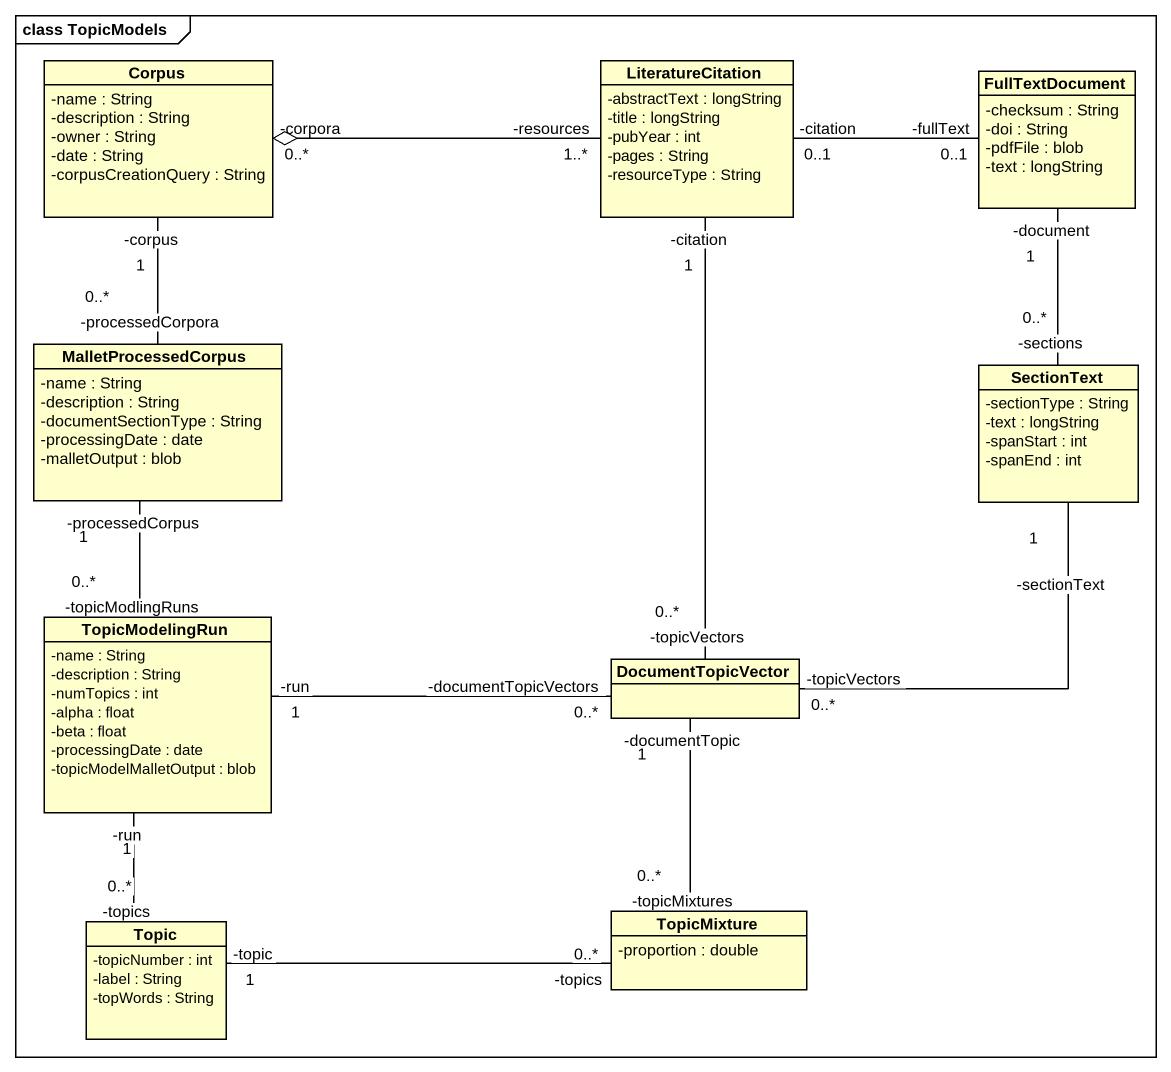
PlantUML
@startuml
mainframe class TopicModels
hide circle
hide empty members
skinparam classAttributeIconSize 0
class Corpus {
  -name : String
  -description : String
  -owner : String
  -date : String
  -corpusCreationQuery : String
}
class LiteratureCitation {
  -abstractText : longString
  -title : longString
  -pubYear : int
  -pages : String
  -resourceType : String
}
class FullTextDocument {
  -checksum : String
  -doi : String
  -pdfFile : blob
  -text : longString
}
class MalletProcessedCorpus {
  -name : String
  -description : String
  -documentSectionType : String
  -processingDate : date
  -malletOutput : blob
}
class SectionText {
  -sectionType : String
  -text : longString
  -spanStart : int
  -spanEnd : int
}
class TopicModelingRun {
  -name : String
  -description : String
  -numTopics : int
  -alpha : float
  -beta : float
  -processingDate : date
  -topicModelMalletOutput : blob
}
class DocumentTopicVector
class Topic {
  -topicNumber : int
  -label : String
  -topWords : String
}
class TopicMixture {
  -proportion : double
}
Corpus "-corpora\n0..*" o-right- "-resources\n1..*" LiteratureCitation
LiteratureCitation "-citation\n0..1" -right- "-fullText\n0..1" FullTextDocument
LiteratureCitation "-citation\n1" -- "-topicVectors\n0..*" DocumentTopicVector
MalletProcessedCorpus "-processedCorpora\n0..*" -up- "-corpus\n1" Corpus
SectionText "-sections\n0..*" -up- "-document\n1" FullTextDocument
TopicModelingRun "0..*\n-topicModlingRuns" -up- "1\n-processedCorpus" MalletProcessedCorpus
TopicModelingRun "1\n-run" -right- "0..*\n-documentTopicVectors" DocumentTopicVector
TopicModelingRun "1\n-run" -- "0..*\n-topics" Topic
DocumentTopicVector "0..*\n-topicVectors" -up- "1\n-sectionText" SectionText
DocumentTopicVector "1\n-documentTopic" -- "0..*\n-topicMixtures" TopicMixture
TopicMixture "0..*\n-topics" -left- "1\n-topic" Topic
@enduml
